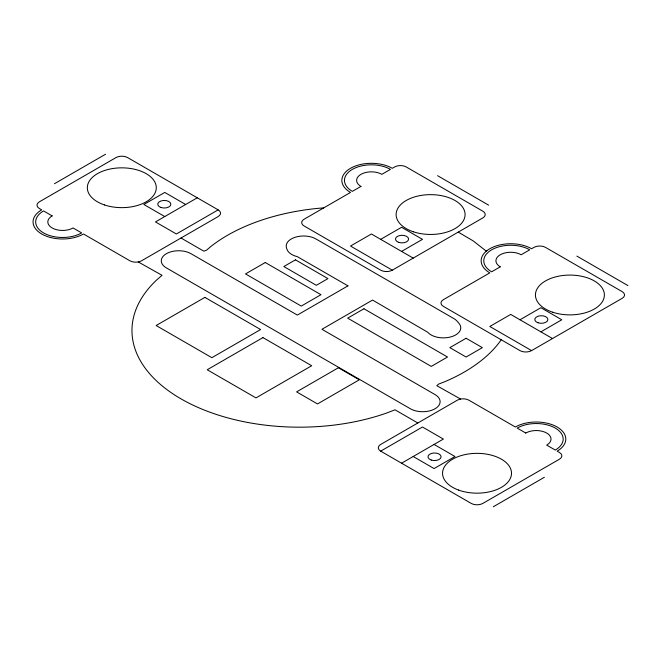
<?xml version="1.0" encoding="UTF-8"?>
<svg xmlns="http://www.w3.org/2000/svg" width="661" height="661" viewBox="0 0 661 661"><rect width="100%" height="100%" fill="white"/><g stroke="black" fill="none" stroke-linecap="round" stroke-linejoin="round"><path stroke-width="0.99" d="M501.17 339.746L500.567 340.688A167.456 96.68 0 0 1 444.283 381.909L438.656 384.074L436.797 385.685L460.568 399.046M486.793 250.767L486.322 251.172L473.193 240.901L458.23 232.11M54.475 183.717L105.553 154.228M197.267 197.796L155.475 221.922L176.371 233.986L218.163 209.859A8.205 4.743 0 0 1 218.163 216.56L141.545 260.798A8.205 4.743 0 0 1 129.936 260.798L83.501 233.986A29.555 17.062 0 0 1 41.709 233.986A29.555 17.062 0 0 1 41.709 209.859L39.387 208.521A8.205 4.743 0 0 1 39.387 201.82L116.006 157.582A8.205 4.743 0 0 1 127.614 157.582L218.163 209.859M380.686 239.348L401.582 227.285L422.478 239.348L401.582 251.411M392.295 270.175L482.844 217.899A8.205 4.743 0 0 0 482.844 211.198L406.226 166.96A8.205 4.743 0 0 0 394.617 166.96L392.295 168.307A29.555 17.062 0 0 0 350.504 168.307A29.555 17.062 0 0 0 350.504 192.434L304.068 219.245A8.205 4.743 0 0 0 304.068 225.946L380.686 270.175A8.205 4.743 0 0 0 392.295 270.175L350.504 246.049L371.399 233.986L413.191 258.112M519.992 319.775L540.888 307.712L561.784 319.775L540.888 331.839M531.601 350.611L622.15 298.326A8.205 4.743 0 0 0 622.15 291.625L545.532 247.396A8.205 4.743 0 0 0 533.923 247.396L531.601 248.734A29.555 17.062 0 0 0 489.809 248.734A29.555 17.062 0 0 0 489.809 272.861L443.374 299.673A8.205 4.743 0 0 0 443.374 306.374L519.992 350.611A8.205 4.743 0 0 0 531.601 350.611L489.809 326.476L510.705 314.413L552.497 338.539M380.686 451.141L471.235 503.418A8.205 4.743 0 0 0 482.844 503.418L559.462 459.18A8.205 4.743 0 0 0 559.462 452.479L557.14 451.141A29.555 17.062 0 0 0 557.14 427.014A29.555 17.062 0 0 0 515.349 427.014L468.913 400.202A8.205 4.743 0 0 0 457.305 400.202L380.686 444.44A8.205 4.743 0 0 0 380.686 451.141L422.478 427.014L443.374 439.078L401.582 463.204M493.288 506.772L544.367 477.283M138.273 261.954L162.044 275.315L156.64 279.983A167.456 96.68 0 0 0 181.015 398.864A167.456 96.68 0 0 0 386.916 412.935L395.005 409.812L417.835 422.99M323.659 207.926L319.66 208.198A167.456 96.68 0 0 0 210.38 246.867L206.62 250.114L203.836 251.188L181.015 238.01M437.565 175.677L488.644 205.166M576.871 256.104L627.95 285.593M185.658 204.497L164.763 192.434L143.867 204.497L164.763 216.56M434.087 444.44L454.983 456.503L434.087 468.566L413.191 456.503M360.947 186.402L352.354 191.359A26.927 15.542 0 0 1 352.354 169.381A26.927 15.542 0 0 1 390.436 169.381L381.843 174.339A14.773 8.527 0 0 0 360.947 174.339A14.773 8.527 0 0 0 360.947 186.402M204.893 297.376L156.136 325.526L211.859 357.692L260.616 329.542L204.893 297.376M265.259 262.524L245.528 273.918L301.251 306.084L320.982 294.69L265.259 262.524M295.442 259.839L283.833 266.54L316.338 285.312L327.947 278.611L295.442 259.839M347.959 285.858L297.343 315.082L190.996 253.692A17.401 10.047 0 0 0 166.382 253.692A17.401 10.047 0 0 0 166.382 267.903L410.456 408.804A17.401 10.047 0 0 0 435.045 408.762A17.401 10.047 0 0 0 435.021 394.567L321.948 329.285L372.564 300.069L427.783 332.285A17.401 10.047 0 0 0 451.108 336.821A17.401 10.047 0 0 0 458.957 323.353L457.106 321.205A17.401 10.047 0 0 0 453.826 318.561L315.917 238.943A17.401 10.047 0 0 0 296.194 236.96A17.401 10.047 0 0 0 286.287 246.999A41.61 24.019 0 0 0 286.981 249.321A17.401 10.047 0 0 0 297.351 256.658L347.959 285.858M262.938 337.589L207.215 369.755L255.972 397.905L311.695 365.74L262.938 337.589M363.938 308.77L347.686 318.148L431.269 366.409L447.522 357.023L363.938 308.77M500.253 266.829L491.66 271.787A26.927 15.542 0 0 1 491.66 249.808A26.927 15.542 0 0 1 529.742 249.808L521.149 254.766A14.773 8.527 0 0 0 500.253 254.766A14.773 8.527 0 0 0 500.253 266.829M338.399 367.747L296.607 391.874L317.503 403.937L359.295 379.811L338.399 367.747M466.096 338.258L449.844 347.645L466.096 357.023L482.348 347.645L466.096 338.258M525.792 433.046L517.199 428.088A26.927 15.542 0 0 1 555.281 428.088A26.927 15.542 0 0 1 555.281 450.067L546.688 445.109A14.773 8.527 0 0 0 546.688 433.046A14.773 8.527 0 0 0 525.792 433.046M52.153 215.891L43.56 210.933A26.927 15.542 0 0 0 43.56 232.912A26.927 15.542 0 0 0 81.642 232.912L73.049 227.954A14.773 8.527 0 0 1 52.153 227.954A14.773 8.527 0 0 1 52.153 215.891M431.261 460.056A6.569 3.792 0 0 0 441.118 456.768A6.569 3.792 0 0 0 431.261 453.487A6.569 3.792 0 0 0 431.261 460.056M458.511 490.049A34.479 19.904 0 0 0 511.482 474.127A34.479 19.904 0 0 0 461.114 455.603A34.479 19.904 0 0 0 458.511 490.049M161.011 207.513A6.569 3.792 0 0 0 170.86 204.232A6.569 3.792 0 0 0 161.011 200.944A6.569 3.792 0 0 0 161.011 207.513M104.57 204.976A34.479 19.904 0 0 0 156.285 187.741A34.479 19.904 0 0 0 104.57 170.505A34.479 19.904 0 0 0 104.57 204.976M538.062 322.791A6.569 3.792 0 0 0 547.911 319.511A6.569 3.792 0 0 0 538.062 316.222A6.569 3.792 0 0 0 538.062 322.791M552.67 312.215A34.479 19.904 0 0 0 604.385 294.98A34.479 19.904 0 0 0 552.67 277.744A34.479 19.904 0 0 0 552.67 312.215M398.757 242.364A6.569 3.792 0 0 0 408.614 239.084A6.569 3.792 0 0 0 398.757 235.795A6.569 3.792 0 0 0 398.757 242.364M413.365 231.788A34.479 19.904 0 0 0 465.08 214.552A34.479 19.904 0 0 0 413.365 197.309A34.479 19.904 0 0 0 413.365 231.788"/></g></svg>
